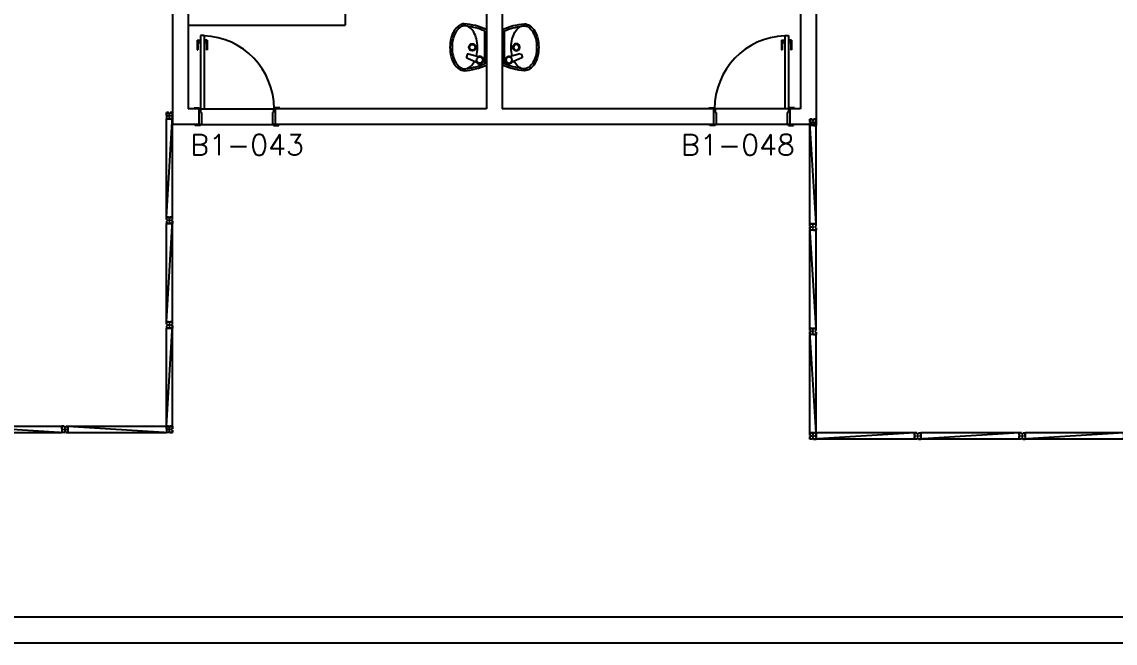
# Model space of a CAD drawing. Extents: x -31 to 207, y 425 to 518.
# Drawn here: x 22.77 to 33.22, y 493.32 to 499.26 of the extents above; entities that cross this region are included whole.
import ezdxf

# ---------------------------------------------------------------- set-up
doc = ezdxf.new("R2010")
doc.units = 0
doc.header["$LTSCALE"] = 0.01
doc.header["$MEASUREMENT"] = 0
doc.layers.get('0').update_dxf_attribs({"linetype": 'CONTINUOUS'})
for name, color, linetype in [('ALV', 2, 'CONTINUOUS'), ('BANC', 2, 'CONTINUOUS'), ('DIV', 2, 'CONTINUOUS'), ('PEÇAS', 1, 'CONTINUOUS'), ('PORTA', 2, 'CONTINUOUS'), ('SOLEIRA', 1, 'CONTINUOUS'), ('TEXTO-ENDEREÇO', 2, 'CONTINUOUS')]:
    doc.layers.add(name, color=color, linetype=linetype)
doc.styles.add('UNB-100-1', font='simplex.shx', dxfattribs={"height": 0.2})

# ---------------------------------------------------------------- blocks, each defined once
blk = doc.blocks.new('DIVMT-SLS')
for p, q in [((-0.03, 0.03), (-0.03, 0.006)), ((-0.008, 0.03), (-0.03, 0.03)), ((-0.0185, 0.006), (-0.03, 0.006)), ((-0.0185, -0.006), (-0.0185, 0.006)), ((-0.008, 0.03), (-0.008, 0.02)), ((-0.008, 0.02), (0.008, 0.02)), ((-0.0051, 0), (0.0051, 0)), ((0.0051, 0), (-0.0051, 0)), ((-0.0051, 0), (0.0051, 0)), ((0.97, -0.03), (0, 0.03)), ((0, -0.0051), (0, 0.0051)), ((0, 0.0051), (0, -0.0051)), ((0.008, 0.03), (0.008, 0.02)), ((0.008, 0.03), (0.03, 0.03)), ((0.0205, 0.006), (0.03, 0.006)), ((0.0205, -0.006), (0.0205, 0.006)), ((0.0205, 0.006), (0.0205, -0.006)), ((0.0205, 0.006), (0.03, 0.006)), ((0.97, 0.03), (0.03, 0.03)), ((0.03, 0.006), (0.03, 0.03)), ((0.03, -0.03), (0.03, 0.03)), ((0.03, -0.005), (0.03, 0.005)), ((0.97, 0.03), (0.97, 0.009)), ((0.97, 0.009), (0.97, 0.027)), ((0.9795, 0.006), (0.97, 0.006)), ((0.97, -0.005), (0.97, 0.005)), ((0.9795, 0.006), (0.9795, -0.006)), ((1.0051, 0), (0.9949, 0)), ((1, 0.0051), (1, -0.0051)), ((-0.0185, -0.006), (-0.03, -0.006)), ((-0.03, -0.03), (-0.03, -0.006)), ((-0.008, -0.03), (-0.03, -0.03)), ((-0.008, -0.03), (-0.008, -0.02)), ((-0.008, -0.02), (0.008, -0.02)), ((0.008, -0.03), (0.008, -0.02)), ((0.008, -0.03), (0.03, -0.03)), ((0.0205, -0.006), (0.03, -0.006)), ((0.0205, -0.006), (0.03, -0.006)), ((0.03, -0.006), (0.03, -0.03)), ((0.97, -0.03), (0.03, -0.03)), ((0.9795, -0.006), (0.97, -0.006)), ((0.97, -0.009), (0.97, -0.027))]:
    blk.add_line(p, q)
blk = doc.blocks.new('MTT-SLS')
for p, q in [((-0.008, 0.03), (-0.03, 0.03)), ((-0.03, 0.03), (-0.03, 0.006)), ((-0.0185, 0.006), (-0.03, 0.006)), ((-0.0185, -0.006), (-0.0185, 0.006)), ((-0.008, 0.03), (-0.008, 0.02)), ((-0.008, 0.02), (0.008, 0.02)), ((-0.0051, 0), (0.0051, 0)), ((0, -0.0051), (0, 0.0051)), ((0.008, 0.03), (0.03, 0.03)), ((0.008, 0.03), (0.008, 0.02)), ((0.0205, -0.006), (0.0205, 0.006)), ((0.0205, 0.006), (0.03, 0.006)), ((0.03, 0.006), (0.03, 0.03)), ((-0.03, -0.03), (-0.03, -0.006)), ((-0.0185, -0.006), (-0.03, -0.006)), ((-0.008, -0.03), (-0.03, -0.03)), ((-0.008, -0.02), (0.008, -0.02)), ((-0.008, -0.03), (-0.008, -0.02)), ((0.008, -0.03), (0.008, -0.02)), ((0.008, -0.03), (0.03, -0.03)), ((0.0205, -0.006), (0.03, -0.006)), ((0.03, -0.006), (0.03, -0.03))]:
    blk.add_line(p, q)
blk = doc.blocks.new('LAVAT-P')
for p, q in [((-0.17, 0), (0.17, 0)), ((-0.157, -0.02), (0.157, -0.02)), ((0.063, -0.173), (0.094, -0.055)), ((0.102, -0.187), (0.151, -0.074)), ((0.069, -0.185), (0.09, -0.192))]:
    blk.add_line(p, q)
for points in [[(0.083, -0.096, 0.121735), (-0.082, -0.096, 0.073747), (-0.145, -0.122, 0.106861), (-0.192, -0.165, 0.153587), (-0.205, -0.208, 0.153587)], [(-0.205, -0.208, 0.153587), (-0.192, -0.251, 0.106861), (-0.145, -0.294, 0.073747), (-0.082, -0.32, 0.060305), (0, -0.329, 0.060305), (0.082, -0.32, 0.073747), (0.145, -0.294, 0.106861), (0.192, -0.251, 0.153587), (0.205, -0.208, 0.153587), (0.192, -0.165, 0.106861), (0.145, -0.122, 0.014792), (0.133, -0.115, 0.039243)], [(-0.225, -0.214, 0.136108), (-0.208, -0.262, 0.106861), (-0.155, -0.311, 0.073747), (-0.087, -0.339, 0.060305), (0, -0.349, 0.060305), (0.087, -0.339, 0.073747), (0.155, -0.311, 0.106861), (0.208, -0.262, 0.136108), (0.225, -0.214, 0.062982)]]:
    blk.add_lwpolyline(points, format="xyb")
for centre, radius in [((0, -0.135), 0.0347), ((0.122, -0.065), 0.03), ((0, -0.135), 0.0265)]:
    blk.add_circle(centre, radius)
for centre, radius, start, end in [((0.376, -0.254), 0.602, 155.0201, 176.1902), ((-0.376, -0.254), 0.602, 3.8098, 24.9799), ((0.376, -0.254), 0.582, 156.2686, 173.4578), ((0.122, -0.065), 0.0361, 302.4689, 199.2518), ((-0.376, -0.254), 0.582, 6.5422, 23.7314), ((0.073, -0.176), 0.01, 165.2139, 250.8603), ((0.093, -0.183), 0.01, 250.8603, 336.5068)]:
    blk.add_arc(centre, radius, start, end)

msp = doc.modelspace()

# ---------------------------------------------------------------- linework, layer by layer
for p, q in [((24.152, 498.367), (24.152, 498.391)), ((24.174, 498.391), (24.152, 498.391)), ((24.152, 498.391), (24.152, 498.331)), ((24.162, 498.367), (24.152, 498.367)), ((24.162, 498.367), (24.152, 498.367)), ((24.152, 498.366), (24.152, 498.356)), ((24.152, 498.355), (24.152, 498.331)), ((24.162, 498.355), (24.152, 498.355)), ((24.162, 498.355), (24.152, 498.355)), ((24.174, 498.331), (24.152, 498.331)), ((24.162, 498.367), (24.162, 498.355)), ((24.162, 498.355), (24.162, 498.367)), ((24.174, 498.391), (24.174, 498.381)), ((24.19, 498.381), (24.174, 498.381)), ((24.174, 498.331), (24.174, 498.341)), ((24.19, 498.341), (24.174, 498.341)), ((24.187, 498.361), (24.177, 498.361)), ((24.177, 498.361), (24.187, 498.361)), ((24.187, 498.361), (24.177, 498.361)), ((24.182, 498.366), (24.182, 498.356)), ((24.182, 498.356), (24.182, 498.366)), ((24.19, 498.391), (24.19, 498.381)), ((24.19, 498.391), (24.212, 498.391)), ((24.19, 498.331), (24.19, 498.341)), ((24.19, 498.331), (24.212, 498.331)), ((24.201, 498.367), (24.212, 498.367)), ((24.201, 498.367), (24.201, 498.355)), ((24.201, 498.355), (24.212, 498.355)), ((24.212, 498.391), (24.212, 498.367)), ((24.212, 498.331), (24.212, 498.355)), ((30.324, 498.328), (30.302, 498.328)), ((30.302, 498.328), (30.302, 498.304)), ((30.324, 498.328), (30.324, 498.318)), ((30.34, 498.328), (30.34, 498.318)), ((30.34, 498.328), (30.362, 498.328)), ((30.362, 498.304), (30.362, 498.328)), ((30.362, 498.328), (30.362, 498.268)), ((30.313, 498.304), (30.302, 498.304)), ((30.313, 498.292), (30.302, 498.292)), ((30.302, 498.268), (30.302, 498.292)), ((30.324, 498.268), (30.302, 498.268)), ((30.313, 498.304), (30.313, 498.292)), ((30.324, 498.318), (30.34, 498.318)), ((30.324, 498.268), (30.324, 498.278)), ((30.324, 498.278), (30.34, 498.278)), ((30.327, 498.298), (30.337, 498.298)), ((30.337, 498.298), (30.327, 498.298)), ((30.327, 498.298), (30.337, 498.298)), ((30.332, 498.304), (30.332, 498.293)), ((30.332, 498.293), (30.332, 498.304)), ((30.34, 498.268), (30.34, 498.278)), ((30.34, 498.268), (30.362, 498.268)), ((30.352, 498.304), (30.352, 498.292)), ((30.352, 498.304), (30.362, 498.304)), ((30.352, 498.292), (30.352, 498.304)), ((30.352, 498.304), (30.362, 498.304)), ((30.352, 498.292), (30.362, 498.292)), ((30.352, 498.292), (30.362, 498.292)), ((30.362, 498.303), (30.362, 498.293)), ((30.362, 498.292), (30.362, 498.268))]:
    msp.add_line(p, q)
at = {"layer": 'ALV'}
for p, q in [((24.212, 506.328), (24.212, 498.278)), ((30.362, 506.328), (30.362, 498.278)), ((30.362, 506.328), (30.362, 498.278)), ((24.362, 506.178), (24.362, 498.428)), ((30.212, 506.178), (30.212, 498.428)), ((27.212, 503.328), (27.212, 498.428)), ((27.362, 503.328), (27.362, 498.428)), ((24.462, 498.428), (24.362, 498.428)), ((24.462, 498.428), (24.462, 498.278)), ((25.192, 498.428), (25.192, 498.278)), ((27.212, 498.428), (25.192, 498.428)), ((29.382, 498.428), (27.362, 498.428)), ((29.382, 498.428), (29.382, 498.278)), ((30.112, 498.428), (30.112, 498.278)), ((30.212, 498.428), (30.112, 498.428)), ((24.462, 498.278), (24.212, 498.278)), ((29.382, 498.278), (25.192, 498.278)), ((30.362, 498.278), (30.112, 498.278))]:
    msp.add_line(p, q, dxfattribs=at)
at = {"layer": 'BANC'}
for p, q in [((204.284, 493.567), (-17.613, 493.567)), ((204.284, 493.317), (-17.613, 493.317))]:
    msp.add_line(p, q, dxfattribs=at)
at = {"layer": 'DIV'}
for p in [(25.862, 499.378), (24.362, 499.228)]:
    msp.add_line(p, (25.862, 499.228), dxfattribs=at)
at = {"layer": 'PORTA'}
for p, q in [((24.447, 499.083), (24.447, 498.993)), ((24.447, 499.083), (24.474, 499.083)), ((24.452, 499.083), (24.452, 498.993)), ((24.452, 499.063), (24.474, 499.063)), ((24.474, 499.091), (24.474, 499.056)), ((24.474, 499.091), (24.477, 499.091)), ((24.474, 499.056), (24.477, 499.056)), ((24.477, 499.128), (24.477, 498.428)), ((24.512, 499.128), (24.477, 499.128)), ((24.512, 499.128), (24.512, 498.428)), ((24.515, 499.091), (24.512, 499.091)), ((24.515, 499.056), (24.512, 499.056)), ((24.515, 499.091), (24.515, 499.056)), ((24.542, 499.083), (24.515, 499.083)), ((24.537, 499.063), (24.515, 499.063)), ((24.537, 499.083), (24.537, 498.993)), ((24.542, 499.083), (24.542, 498.993)), ((30.032, 499.083), (30.059, 499.083)), ((30.032, 499.083), (30.032, 498.993)), ((30.037, 499.083), (30.037, 498.993)), ((30.037, 499.063), (30.059, 499.063)), ((30.059, 499.091), (30.062, 499.091)), ((30.059, 499.091), (30.059, 499.056)), ((30.059, 499.056), (30.062, 499.056)), ((30.062, 499.128), (30.097, 499.128)), ((30.062, 499.128), (30.062, 498.428)), ((30.097, 499.128), (30.097, 498.428)), ((30.1, 499.091), (30.097, 499.091)), ((30.1, 499.056), (30.097, 499.056)), ((30.1, 499.091), (30.1, 499.056)), ((30.127, 499.083), (30.1, 499.083)), ((30.122, 499.063), (30.1, 499.063)), ((30.122, 499.083), (30.122, 498.993)), ((30.127, 499.083), (30.127, 498.993)), ((24.447, 498.993), (24.452, 498.993)), ((24.542, 498.993), (24.537, 498.993)), ((30.032, 498.993), (30.037, 498.993)), ((30.127, 498.993), (30.122, 498.993)), ((24.417, 498.428), (24.417, 498.438)), ((24.417, 498.438), (24.467, 498.438)), ((24.462, 498.428), (24.467, 498.428)), ((24.467, 498.438), (24.467, 498.428)), ((24.467, 498.428), (24.477, 498.428)), ((24.477, 498.428), (24.477, 498.393)), ((24.477, 498.428), (24.512, 498.428)), ((25.187, 498.428), (25.177, 498.428)), ((25.177, 498.428), (25.177, 498.393)), ((25.237, 498.438), (25.187, 498.438)), ((25.187, 498.438), (25.187, 498.428)), ((25.192, 498.428), (25.187, 498.428)), ((25.237, 498.428), (25.237, 498.438)), ((29.337, 498.428), (29.337, 498.438)), ((29.337, 498.438), (29.387, 498.438)), ((29.382, 498.428), (29.387, 498.428)), ((29.387, 498.438), (29.387, 498.428)), ((29.387, 498.428), (29.397, 498.428)), ((29.397, 498.428), (29.397, 498.393)), ((30.097, 498.428), (30.062, 498.428)), ((30.107, 498.428), (30.097, 498.428)), ((30.097, 498.428), (30.097, 498.393)), ((30.157, 498.438), (30.107, 498.438)), ((30.107, 498.438), (30.107, 498.428)), ((30.112, 498.428), (30.107, 498.428)), ((30.157, 498.428), (30.157, 498.438)), ((24.477, 498.393), (24.487, 498.393)), ((24.487, 498.393), (24.487, 498.278)), ((25.177, 498.393), (25.167, 498.393)), ((25.167, 498.393), (25.167, 498.278)), ((29.397, 498.393), (29.407, 498.393)), ((29.407, 498.393), (29.407, 498.278)), ((30.097, 498.393), (30.087, 498.393)), ((30.087, 498.393), (30.087, 498.278)), ((24.427, 498.268), (24.427, 498.278)), ((24.477, 498.268), (24.427, 498.268)), ((24.462, 498.278), (24.477, 498.278)), ((24.487, 498.278), (24.477, 498.278)), ((24.477, 498.278), (24.477, 498.268)), ((25.167, 498.278), (25.177, 498.278)), ((25.177, 498.278), (25.177, 498.268)), ((25.192, 498.278), (25.177, 498.278)), ((25.177, 498.268), (25.227, 498.268)), ((25.227, 498.268), (25.227, 498.278)), ((29.347, 498.268), (29.347, 498.278)), ((29.397, 498.268), (29.347, 498.268)), ((29.382, 498.278), (29.397, 498.278)), ((29.407, 498.278), (29.397, 498.278)), ((29.397, 498.278), (29.397, 498.268)), ((30.087, 498.278), (30.097, 498.278)), ((30.097, 498.278), (30.097, 498.268)), ((30.112, 498.278), (30.097, 498.278)), ((30.097, 498.268), (30.147, 498.268)), ((30.147, 498.268), (30.147, 498.278))]:
    msp.add_line(p, q, dxfattribs=at)
at = {"layer": 'PORTA', "color": 1}
msp.add_arc((24.482, 498.428), 0.7, 0, 87.5437, dxfattribs=at)
at = {"layer": 'PORTA'}
msp.add_arc((30.092, 498.428), 0.7, 92.4563, 180, dxfattribs=at)
at = {"layer": 'SOLEIRA'}
for p, q in [((24.512, 498.428), (25.187, 498.428)), ((30.062, 498.428), (29.387, 498.428)), ((24.487, 498.278), (25.167, 498.278)), ((30.087, 498.278), (29.407, 498.278))]:
    msp.add_line(p, q, dxfattribs=at)

# ---------------------------------------------------------------- block references
at = {"layer": 'DIV'}
for name, p, rotation in [('DIVMT-SLS', (24.182, 498.361), 270), ('DIVMT-SLS', (24.182, 497.361), 270), ('DIVMT-SLS', (24.182, 496.361), 270), ('DIVMT-SLS', (23.182, 495.361), 180), ('DIVMT-SLS', (24.182, 495.361), 180), ('DIVMT-SLS', (24.182, 495.361), 180), ('MTT-SLS', (24.182, 495.361), 270)]:
    msp.add_blockref(name, p, dxfattribs=dict(at, rotation=rotation))
at = {"layer": 'DIV', "xscale": -1}
for name, p, rotation in [('DIVMT-SLS', (30.332, 498.298), 90), ('DIVMT-SLS', (30.332, 497.298), 90), ('DIVMT-SLS', (30.332, 496.298), 90), ('MTT-SLS', (30.332, 495.299), 90), ('DIVMT-SLS', (30.332, 495.298), 180), ('DIVMT-SLS', (31.332, 495.298), 180), ('DIVMT-SLS', (32.332, 495.298), 180)]:
    msp.add_blockref(name, p, dxfattribs=dict(at, rotation=rotation))
at = {"layer": 'PEÇAS', "rotation": 270}
msp.add_blockref('LAVAT-P', (27.212, 499.016), dxfattribs=at)
at = {"layer": 'PEÇAS', "xscale": -1, "rotation": 90}
msp.add_blockref('LAVAT-P', (27.362, 499.016), dxfattribs=at)

# ---------------------------------------------------------------- texts
at = {"layer": 'TEXTO-ENDEREÇO', "style": 'UNB-100-1'}
for s, p in [('B1-043', (24.379, 497.983)), ('B1-048', (29.071, 497.983))]:
    msp.add_text(s, height=0.2, dxfattribs=at).set_placement(p)

doc.saveas('drawing.dxf')
